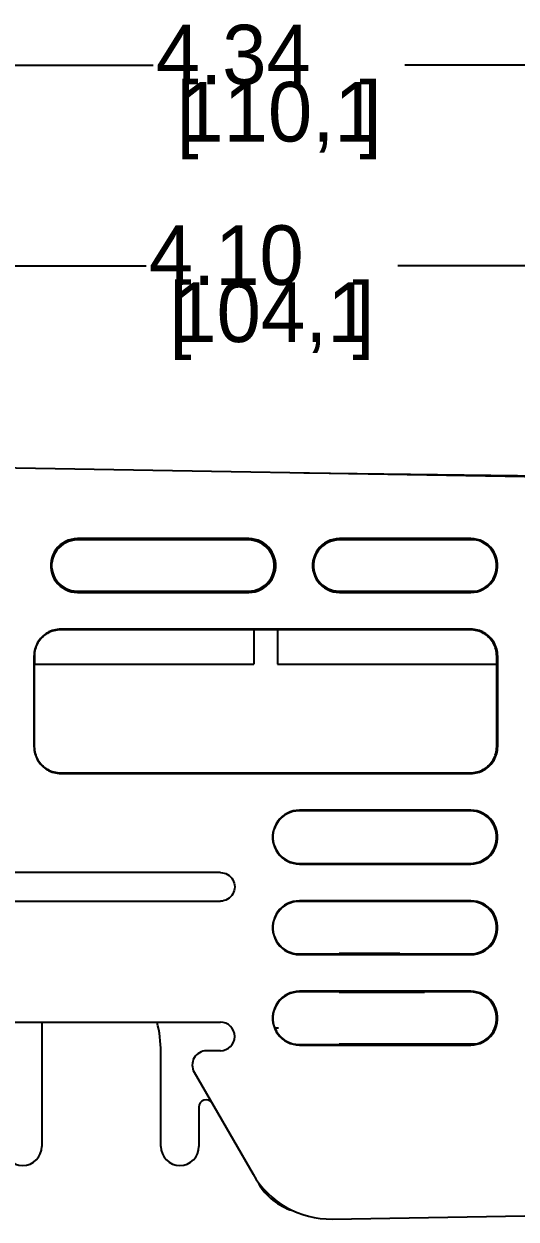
# Model space of a CAD drawing. Extents: x 0 to 31.6, y 0 to 20.4.
# Drawn here: x 5.49 to 7.56, y 15.42 to 20.44 of the extents above; entities that cross this region are included whole.
import ezdxf
from ezdxf.enums import TextEntityAlignment as Align

# ---------------------------------------------------------------- set-up
doc = ezdxf.new("R2010")
doc.units = 0
doc.layers.get('0').update_dxf_attribs({"color": 1, "linetype": 'CONTINUOUS'})
doc.styles.add('TXT', font='txt')
doc.dimstyles.new('DIMSTYLE_1', dxfattribs={"dimtxt": 0.16, "dimasz": 0.18, "dimexe": 0.18, "dimexo": 0.0625, "dimgap": 0.09, "dimtad": 1, "dimtih": 1, "dimlfac": 0.5, "dimzin": 0, "dimcen": 0.09, "dimclrd": 7, "dimclre": 7, "dimclrt": 7, "dimazin": 3, "dimtp": 0.01, "dimtm": 0.01, "dimtfac": 0, "dimtofl": 0, "dimtmove": 0, "dimatfit": 3})

# ---------------------------------------------------------------- blocks, each defined once
blk = doc.blocks.new('*D3')
at = {"color": 7, "linetype": 'CONTINUOUS'}
for p, q in [((1.949, 18.7467), (1.949, 19.551)), ((10.143, 18.5547), (10.143, 19.551)), ((1.949, 19.426), (6.0076, 19.426)), ((10.143, 19.426), (7.0636, 19.426))]:
    blk.add_line(p, q, dxfattribs=at)
for points in [[(2.1365, 19.4572), (1.949, 19.426), (2.1365, 19.3947), (2.1365, 19.4572)], [(9.9555, 19.3947), (10.143, 19.426), (9.9555, 19.4572), (9.9555, 19.3947)]]:
    blk.add_lwpolyline(points, dxfattribs=at)
at = {"color": 7, "style": 'TXT'}
for s, p in [('4.10', (6.3436, 19.346)), ('[', (6.1516, 19.106)), (']', (6.9196, 19.106)), ('104,1', (6.5356, 19.106))]:
    blk.add_text(s, height=0.25, dxfattribs=at).set_placement(p, align=Align.CENTER)
blk = doc.blocks.new('*D4')
at = {"color": 7, "linetype": 'CONTINUOUS'}
for p, q in [((1.949, 18.7138), (1.949, 20.3927)), ((10.619, 17.8459), (10.619, 20.3927)), ((1.949, 20.2677), (6.0372, 20.2677)), ((10.619, 20.2677), (7.0932, 20.2677))]:
    blk.add_line(p, q, dxfattribs=at)
for points in [[(2.1365, 20.2989), (1.949, 20.2677), (2.1365, 20.2364), (2.1365, 20.2989)], [(10.4315, 20.2364), (10.619, 20.2677), (10.4315, 20.2989), (10.4315, 20.2364)]]:
    blk.add_lwpolyline(points, dxfattribs=at)
at = {"color": 7, "style": 'TXT'}
for s, p in [('4.34', (6.3732, 20.1877)), ('[', (6.1812, 19.9477)), ('110,1', (6.5652, 19.9477)), (']', (6.9492, 19.9477))]:
    blk.add_text(s, height=0.25, dxfattribs=at).set_placement(p, align=Align.CENTER)

msp = doc.modelspace()

# ---------------------------------------------------------------- linework, layer by layer
at = {"color": 7, "linetype": 'CONTINUOUS'}
for p, q in [((10.0251, 18.4973), (1.969, 18.6379)), ((8.9674, 18.5255), (6.6697, 18.5558)), ((5.7048, 18.2743), (5.6926, 18.2722)), ((5.7175, 18.2751), (5.7048, 18.2743)), ((6.4375, 18.2779), (5.7175, 18.2779)), ((6.4375, 18.2751), (5.7175, 18.2751)), ((6.4388, 18.2807), (5.7189, 18.2807)), ((6.8048, 18.2743), (6.7926, 18.2722)), ((6.8174, 18.2751), (6.8048, 18.2743)), ((7.3694, 18.2779), (6.8174, 18.2779)), ((7.3937, 18.2751), (6.8174, 18.2751)), ((7.3708, 18.2807), (6.8188, 18.2807)), ((5.7175, 18.0607), (6.4375, 18.0607)), ((6.4375, 18.0607), (6.4501, 18.0615)), ((6.4501, 18.0615), (6.4623, 18.0636)), ((6.8174, 18.0607), (7.3937, 18.0607)), ((5.7175, 18.0579), (6.4375, 18.0579)), ((5.7189, 18.0551), (6.4388, 18.0551)), ((6.8174, 18.0579), (7.3694, 18.0579)), ((6.8188, 18.0551), (7.3708, 18.0551)), ((7.3694, 17.8979), (5.6475, 17.8979)), ((7.3708, 17.9007), (5.6489, 17.9007)), ((6.459, 17.8979), (6.459, 17.7534)), ((6.559, 17.8979), (6.559, 17.7534)), ((5.5361, 17.7879), (5.5361, 17.4079)), ((5.5375, 17.7879), (5.5375, 17.4079)), ((5.539, 17.8058), (5.539, 17.7534)), ((7.479, 17.7966), (7.479, 17.7534)), ((7.4794, 17.4079), (7.4794, 17.7879)), ((7.4836, 17.4079), (7.4836, 17.7879)), ((5.539, 17.7534), (6.459, 17.7534)), ((6.559, 17.7534), (7.479, 17.7534)), ((5.6475, 17.2979), (7.3694, 17.2979)), ((5.6489, 17.2951), (7.3708, 17.2951)), ((7.3694, 17.1379), (6.6494, 17.1379)), ((7.3708, 17.1407), (6.6508, 17.1407)), ((6.6494, 16.9179), (7.3694, 16.9179)), ((6.6508, 16.9151), (7.3708, 16.9151)), ((6.3193, 16.8792), (5.0587, 16.8792)), ((5.129, 16.7592), (6.3193, 16.7592)), ((7.3694, 16.7579), (6.6494, 16.7579)), ((7.3708, 16.7607), (6.6508, 16.7607)), ((6.6494, 16.5379), (7.3694, 16.5379)), ((6.6508, 16.5351), (7.3708, 16.5351)), ((6.8174, 16.5407), (7.0731, 16.5407)), ((7.3694, 16.3779), (6.6494, 16.3779)), ((7.3708, 16.3807), (6.6508, 16.3807)), ((7.1756, 16.3751), (6.8174, 16.3751)), ((5.129, 16.2512), (6.319, 16.2512)), ((5.569, 16.2512), (5.569, 15.7294)), ((6.5474, 16.2274), (6.5635, 16.2274)), ((6.6494, 16.1579), (7.3694, 16.1579)), ((6.6508, 16.1551), (7.3708, 16.1551)), ((6.8174, 16.1607), (7.3937, 16.1607)), ((6.069, 15.7294), (6.069, 16.1259)), ((6.319, 16.1312), (6.2608, 16.1312)), ((6.2089, 16.0412), (6.4563, 15.6126)), ((6.229, 15.8948), (6.229, 15.7294)), ((6.7885, 15.4246), (10.0251, 15.4811))]:
    msp.add_line(p, q, dxfattribs=at)
for points in [[(5.7189, 18.2807), (5.7056, 18.2798), (5.6927, 18.2776), (5.6804, 18.2739), (5.6683, 18.2687), (5.6568, 18.262), (5.6463, 18.2542), (5.6368, 18.2453), (5.6284, 18.2353), (5.6213, 18.2244), (5.6154, 18.2127), (5.6108, 18.2), (5.6078, 18.1872), (5.6063, 18.1744), (5.6063, 18.1614), (5.6078, 18.1485), (5.6108, 18.1357), (5.6154, 18.1231), (5.6213, 18.1113), (5.6284, 18.1005), (5.6368, 18.0905), (5.6463, 18.0816), (5.6568, 18.0738), (5.6683, 18.0671), (5.6804, 18.0619), (5.6927, 18.0582), (5.7056, 18.0559), (5.7189, 18.0551)], [(5.7175, 18.2779), (5.7045, 18.2771), (5.692, 18.2749), (5.6799, 18.2713), (5.6682, 18.2662), (5.6569, 18.2596), (5.6466, 18.252), (5.6375, 18.2434), (5.6293, 18.2336), (5.6223, 18.223), (5.6166, 18.2115), (5.6121, 18.1992), (5.6091, 18.1868), (5.6077, 18.1742), (5.6077, 18.1615), (5.6091, 18.149), (5.6121, 18.1365), (5.6166, 18.1242), (5.6223, 18.1127), (5.6293, 18.1022), (5.6375, 18.0924), (5.6466, 18.0837), (5.6569, 18.0761), (5.6682, 18.0696), (5.6799, 18.0645), (5.692, 18.0609), (5.7045, 18.0587), (5.7175, 18.0579)], [(5.6926, 18.2722), (5.6809, 18.2686), (5.6694, 18.2637), (5.6585, 18.2573), (5.6484, 18.2499), (5.6395, 18.2414), (5.6315, 18.2319), (5.6247, 18.2216), (5.6192, 18.2104), (5.6148, 18.1984), (5.6119, 18.1863), (5.6104, 18.1741), (5.6104, 18.1617), (5.6119, 18.1495), (5.6148, 18.1373), (5.6192, 18.1253), (5.6247, 18.1141), (5.6315, 18.1038), (5.6395, 18.0943), (5.6484, 18.0859), (5.6585, 18.0785), (5.6694, 18.0721), (5.6809, 18.0671), (5.6926, 18.0636)], [(6.4375, 18.0579), (6.4504, 18.0587), (6.463, 18.0609), (6.475, 18.0645), (6.4868, 18.0696), (6.498, 18.0761), (6.5083, 18.0837), (6.5175, 18.0924), (6.5257, 18.1022), (6.5326, 18.1127), (6.5383, 18.1242), (6.5428, 18.1365), (6.5458, 18.149), (6.5473, 18.1615), (6.5473, 18.1742), (6.5458, 18.1868), (6.5428, 18.1992), (6.5383, 18.2115), (6.5326, 18.223), (6.5257, 18.2336), (6.5175, 18.2434), (6.5083, 18.252), (6.498, 18.2596), (6.4868, 18.2662), (6.475, 18.2713), (6.463, 18.2749), (6.4504, 18.2771), (6.4375, 18.2779)], [(6.4623, 18.2722), (6.4501, 18.2743), (6.4375, 18.2751)], [(6.4388, 18.0551), (6.4522, 18.0559), (6.465, 18.0582), (6.4774, 18.0619), (6.4894, 18.0671), (6.5009, 18.0738), (6.5115, 18.0816), (6.5209, 18.0905), (6.5293, 18.1005), (6.5364, 18.1113), (6.5423, 18.1231), (6.5469, 18.1357), (6.55, 18.1485), (6.5515, 18.1614), (6.5515, 18.1744), (6.55, 18.1872), (6.5469, 18.2), (6.5423, 18.2127), (6.5364, 18.2244), (6.5293, 18.2353), (6.5209, 18.2453), (6.5115, 18.2542), (6.5009, 18.262), (6.4894, 18.2687), (6.4774, 18.2739), (6.465, 18.2776), (6.4522, 18.2798), (6.4388, 18.2807)], [(6.4623, 18.0636), (6.4741, 18.0671), (6.4855, 18.0721), (6.4965, 18.0785), (6.5065, 18.0859), (6.5154, 18.0943), (6.5234, 18.1038), (6.5302, 18.1141), (6.5358, 18.1253), (6.5401, 18.1373), (6.5431, 18.1495), (6.5445, 18.1617), (6.5445, 18.1741), (6.5431, 18.1863), (6.5401, 18.1984), (6.5358, 18.2104), (6.5302, 18.2216), (6.5234, 18.2319), (6.5154, 18.2414), (6.5065, 18.2499), (6.4965, 18.2573), (6.4855, 18.2637), (6.4741, 18.2686), (6.4623, 18.2722)], [(6.8188, 18.2807), (6.8055, 18.2798), (6.7927, 18.2776), (6.7803, 18.2739), (6.7683, 18.2687), (6.7568, 18.262), (6.7462, 18.2542), (6.7368, 18.2453), (6.7284, 18.2353), (6.7213, 18.2244), (6.7154, 18.2127), (6.7108, 18.2), (6.7077, 18.1872), (6.7062, 18.1744), (6.7062, 18.1614), (6.7077, 18.1485), (6.7108, 18.1357), (6.7154, 18.1231), (6.7213, 18.1113), (6.7284, 18.1005), (6.7368, 18.0905), (6.7462, 18.0816), (6.7568, 18.0738), (6.7683, 18.0671), (6.7803, 18.0619), (6.7927, 18.0582), (6.8055, 18.0559), (6.8188, 18.0551)], [(6.8174, 18.2779), (6.8044, 18.2771), (6.7919, 18.2749), (6.7799, 18.2713), (6.7681, 18.2662), (6.7569, 18.2596), (6.7466, 18.252), (6.7374, 18.2434), (6.7292, 18.2336), (6.7223, 18.223), (6.7166, 18.2115), (6.7121, 18.1992), (6.7091, 18.1868), (6.7076, 18.1742), (6.7076, 18.1615), (6.7091, 18.149), (6.7121, 18.1365), (6.7166, 18.1242), (6.7223, 18.1127), (6.7292, 18.1022), (6.7374, 18.0924), (6.7466, 18.0837), (6.7569, 18.0761), (6.7681, 18.0696), (6.7799, 18.0645), (6.7919, 18.0609), (6.8044, 18.0587), (6.8174, 18.0579)], [(6.7926, 18.2722), (6.7808, 18.2686), (6.7694, 18.2637), (6.7584, 18.2573), (6.7484, 18.2499), (6.7394, 18.2414), (6.7315, 18.2319), (6.7247, 18.2216), (6.7191, 18.2104), (6.7148, 18.1984), (6.7118, 18.1863), (6.7104, 18.1741), (6.7104, 18.1617), (6.7118, 18.1495), (6.7148, 18.1373), (6.7191, 18.1253), (6.7247, 18.1141), (6.7315, 18.1038), (6.7394, 18.0943), (6.7484, 18.0859), (6.7584, 18.0785), (6.7694, 18.0721), (6.7808, 18.0671), (6.7926, 18.0636)], [(7.3694, 18.0579), (7.3824, 18.0587), (7.3949, 18.0609), (7.407, 18.0645), (7.4187, 18.0696), (7.43, 18.0761), (7.4403, 18.0837), (7.4494, 18.0924), (7.4576, 18.1022), (7.4646, 18.1127), (7.4703, 18.1242), (7.4748, 18.1365), (7.4778, 18.149), (7.4792, 18.1615), (7.4792, 18.1742), (7.4778, 18.1868), (7.4748, 18.1992), (7.4703, 18.2115), (7.4646, 18.223), (7.4576, 18.2336), (7.4494, 18.2434), (7.4403, 18.252), (7.43, 18.2596), (7.4187, 18.2662), (7.407, 18.2713), (7.3949, 18.2749), (7.3824, 18.2771), (7.3694, 18.2779)], [(7.3708, 18.0551), (7.3841, 18.0559), (7.397, 18.0582), (7.4093, 18.0619), (7.4214, 18.0671), (7.4329, 18.0738), (7.4434, 18.0816), (7.4528, 18.0905), (7.4613, 18.1005), (7.4684, 18.1113), (7.4743, 18.1231), (7.4788, 18.1357), (7.4819, 18.1485), (7.4834, 18.1614), (7.4834, 18.1744), (7.4819, 18.1872), (7.4788, 18.2), (7.4743, 18.2127), (7.4684, 18.2244), (7.4613, 18.2353), (7.4528, 18.2453), (7.4434, 18.2542), (7.4329, 18.262), (7.4214, 18.2687), (7.4093, 18.2739), (7.397, 18.2776), (7.3841, 18.2798), (7.3708, 18.2807)], [(5.6926, 18.0636), (5.7048, 18.0615), (5.7175, 18.0607)], [(6.7926, 18.0636), (6.8048, 18.0615), (6.8174, 18.0607)], [(5.6489, 17.9007), (5.6415, 17.9004), (5.6341, 17.8997), (5.6269, 17.8985), (5.6197, 17.8968), (5.6126, 17.8947), (5.6057, 17.8921), (5.599, 17.889), (5.5925, 17.8856), (5.5862, 17.8817), (5.5802, 17.8774), (5.5745, 17.8727), (5.5691, 17.8676), (5.5641, 17.8623), (5.5594, 17.8565), (5.5551, 17.8505), (5.5512, 17.8443), (5.5477, 17.8378), (5.5447, 17.831), (5.5421, 17.8241), (5.5399, 17.8171), (5.5383, 17.8099), (5.5371, 17.8026), (5.5363, 17.7953), (5.5361, 17.7879)], [(5.6475, 17.8979), (5.6402, 17.8976), (5.6331, 17.8969), (5.626, 17.8958), (5.619, 17.8941), (5.6121, 17.892), (5.6054, 17.8895), (5.5988, 17.8865), (5.5925, 17.8831), (5.5864, 17.8793), (5.5805, 17.8752), (5.575, 17.8706), (5.5697, 17.8657), (5.5648, 17.8604), (5.5602, 17.8548), (5.556, 17.849), (5.5522, 17.8429), (5.5488, 17.8365), (5.5459, 17.83), (5.5433, 17.8232), (5.5412, 17.8163), (5.5396, 17.8093), (5.5384, 17.8023), (5.5377, 17.7951), (5.5375, 17.7879)], [(7.4794, 17.7879), (7.4792, 17.7951), (7.4785, 17.8023), (7.4773, 17.8093), (7.4757, 17.8163), (7.4736, 17.8232), (7.471, 17.83), (7.4681, 17.8365), (7.4647, 17.8429), (7.4609, 17.849), (7.4567, 17.8548), (7.4521, 17.8604), (7.4472, 17.8657), (7.4419, 17.8706), (7.4364, 17.8752), (7.4305, 17.8793), (7.4244, 17.8831), (7.4181, 17.8865), (7.4115, 17.8895), (7.4048, 17.892), (7.3979, 17.8941), (7.3909, 17.8958), (7.3838, 17.8969), (7.3767, 17.8976), (7.3694, 17.8979)], [(7.4836, 17.7879), (7.4834, 17.7953), (7.4826, 17.8026), (7.4814, 17.8099), (7.4798, 17.8171), (7.4776, 17.8241), (7.475, 17.831), (7.472, 17.8378), (7.4685, 17.8443), (7.4646, 17.8505), (7.4603, 17.8565), (7.4556, 17.8623), (7.4506, 17.8676), (7.4452, 17.8727), (7.4395, 17.8774), (7.4335, 17.8817), (7.4272, 17.8856), (7.4207, 17.889), (7.414, 17.8921), (7.4071, 17.8947), (7.4, 17.8968), (7.3928, 17.8985), (7.3856, 17.8997), (7.3782, 17.9004), (7.3708, 17.9007)], [(5.5361, 17.4079), (5.5363, 17.4005), (5.5371, 17.3931), (5.5383, 17.3859), (5.5399, 17.3787), (5.5421, 17.3716), (5.5447, 17.3647), (5.5477, 17.358), (5.5512, 17.3515), (5.5551, 17.3452), (5.5594, 17.3392), (5.5641, 17.3335), (5.5691, 17.3281), (5.5745, 17.3231), (5.5802, 17.3184), (5.5862, 17.3141), (5.5925, 17.3102), (5.599, 17.3067), (5.6057, 17.3037), (5.6126, 17.3011), (5.6197, 17.2989), (5.6269, 17.2973), (5.6341, 17.2961), (5.6415, 17.2953), (5.6489, 17.2951)], [(5.5375, 17.4079), (5.5377, 17.4006), (5.5384, 17.3935), (5.5396, 17.3864), (5.5412, 17.3794), (5.5433, 17.3725), (5.5459, 17.3658), (5.5488, 17.3592), (5.5522, 17.3529), (5.556, 17.3468), (5.5602, 17.3409), (5.5648, 17.3353), (5.5697, 17.3301), (5.575, 17.3252), (5.5805, 17.3206), (5.5864, 17.3164), (5.5925, 17.3126), (5.5988, 17.3092), (5.6054, 17.3063), (5.6121, 17.3037), (5.619, 17.3016), (5.626, 17.3), (5.6331, 17.2988), (5.6402, 17.2981), (5.6475, 17.2979)], [(7.3694, 17.2979), (7.3767, 17.2981), (7.3838, 17.2988), (7.3909, 17.3), (7.3979, 17.3016), (7.4048, 17.3037), (7.4115, 17.3063), (7.4181, 17.3092), (7.4244, 17.3126), (7.4305, 17.3164), (7.4364, 17.3206), (7.4419, 17.3252), (7.4472, 17.3301), (7.4521, 17.3353), (7.4567, 17.3409), (7.4609, 17.3468), (7.4647, 17.3529), (7.4681, 17.3592), (7.471, 17.3658), (7.4736, 17.3725), (7.4757, 17.3794), (7.4773, 17.3864), (7.4785, 17.3935), (7.4792, 17.4006), (7.4794, 17.4079)], [(7.3708, 17.2951), (7.3782, 17.2953), (7.3856, 17.2961), (7.3928, 17.2973), (7.4, 17.2989), (7.4071, 17.3011), (7.414, 17.3037), (7.4207, 17.3067), (7.4272, 17.3102), (7.4335, 17.3141), (7.4395, 17.3184), (7.4452, 17.3231), (7.4506, 17.3281), (7.4556, 17.3335), (7.4603, 17.3392), (7.4646, 17.3452), (7.4685, 17.3515), (7.472, 17.358), (7.475, 17.3647), (7.4776, 17.3716), (7.4798, 17.3787), (7.4814, 17.3859), (7.4826, 17.3931), (7.4834, 17.4005), (7.4836, 17.4079)], [(6.6508, 17.1407), (6.6375, 17.1398), (6.6247, 17.1376), (6.6123, 17.1339), (6.6003, 17.1287), (6.5888, 17.122), (6.5782, 17.1142), (6.5688, 17.1053), (6.5604, 17.0953), (6.5533, 17.0844), (6.5474, 17.0727), (6.5428, 17.06), (6.5397, 17.0472), (6.5382, 17.0344), (6.5382, 17.0214), (6.5397, 17.0085), (6.5428, 16.9957), (6.5474, 16.9831), (6.5533, 16.9713), (6.5604, 16.9605), (6.5688, 16.9505), (6.5782, 16.9416), (6.5888, 16.9338), (6.6003, 16.9271), (6.6123, 16.9219), (6.6247, 16.9182), (6.6375, 16.9159), (6.6508, 16.9151)], [(6.6494, 17.1379), (6.6364, 17.1371), (6.6239, 17.1349), (6.6119, 17.1313), (6.6001, 17.1262), (6.5889, 17.1196), (6.5786, 17.112), (6.5694, 17.1034), (6.5612, 17.0936), (6.5543, 17.083), (6.5486, 17.0715), (6.5441, 17.0592), (6.5411, 17.0468), (6.5396, 17.0342), (6.5396, 17.0215), (6.5411, 17.009), (6.5441, 16.9965), (6.5486, 16.9842), (6.5543, 16.9727), (6.5612, 16.9622), (6.5694, 16.9524), (6.5786, 16.9437), (6.5889, 16.9361), (6.6001, 16.9296), (6.6119, 16.9245), (6.6239, 16.9209), (6.6364, 16.9187), (6.6494, 16.9179)], [(7.3694, 16.9179), (7.3824, 16.9187), (7.3949, 16.9209), (7.407, 16.9245), (7.4187, 16.9296), (7.43, 16.9361), (7.4403, 16.9437), (7.4494, 16.9524), (7.4576, 16.9622), (7.4646, 16.9727), (7.4703, 16.9842), (7.4748, 16.9965), (7.4778, 17.009), (7.4792, 17.0215), (7.4792, 17.0342), (7.4778, 17.0468), (7.4748, 17.0592), (7.4703, 17.0715), (7.4646, 17.083), (7.4576, 17.0936), (7.4494, 17.1034), (7.4403, 17.112), (7.43, 17.1196), (7.4187, 17.1262), (7.407, 17.1313), (7.3949, 17.1349), (7.3824, 17.1371), (7.3694, 17.1379)], [(7.3708, 16.9151), (7.3841, 16.9159), (7.397, 16.9182), (7.4093, 16.9219), (7.4214, 16.9271), (7.4329, 16.9338), (7.4434, 16.9416), (7.4528, 16.9505), (7.4613, 16.9605), (7.4684, 16.9713), (7.4743, 16.9831), (7.4788, 16.9957), (7.4819, 17.0085), (7.4834, 17.0214), (7.4834, 17.0344), (7.4819, 17.0472), (7.4788, 17.06), (7.4743, 17.0727), (7.4684, 17.0844), (7.4613, 17.0953), (7.4528, 17.1053), (7.4434, 17.1142), (7.4329, 17.122), (7.4214, 17.1287), (7.4093, 17.1339), (7.397, 17.1376), (7.3841, 17.1398), (7.3708, 17.1407)], [(6.3193, 16.8792), (6.3273, 16.8786), (6.335, 16.8771), (6.3423, 16.8746), (6.3492, 16.8712), (6.3558, 16.8668), (6.3617, 16.8617), (6.3668, 16.8558), (6.3713, 16.8492), (6.3747, 16.8422), (6.3772, 16.8348), (6.3788, 16.827), (6.3793, 16.8192), (6.3788, 16.8114), (6.3772, 16.8036), (6.3747, 16.7962), (6.3713, 16.7892), (6.3668, 16.7826), (6.3617, 16.7767), (6.3558, 16.7716), (6.3493, 16.7672), (6.3423, 16.7638), (6.3349, 16.7613), (6.3272, 16.7598), (6.319, 16.7591)], [(6.6508, 16.7607), (6.6375, 16.7598), (6.6247, 16.7576), (6.6123, 16.7539), (6.6003, 16.7487), (6.5888, 16.742), (6.5782, 16.7342), (6.5688, 16.7253), (6.5604, 16.7153), (6.5533, 16.7044), (6.5474, 16.6927), (6.5428, 16.68), (6.5397, 16.6672), (6.5382, 16.6544), (6.5382, 16.6414), (6.5397, 16.6285), (6.5428, 16.6157), (6.5474, 16.6031), (6.5533, 16.5913), (6.5604, 16.5805), (6.5688, 16.5705), (6.5782, 16.5616), (6.5888, 16.5538), (6.6003, 16.5471), (6.6123, 16.5419), (6.6247, 16.5382), (6.6375, 16.5359), (6.6508, 16.5351)], [(6.6494, 16.7579), (6.6364, 16.7571), (6.6239, 16.7549), (6.6119, 16.7513), (6.6001, 16.7462), (6.5889, 16.7396), (6.5786, 16.732), (6.5694, 16.7234), (6.5612, 16.7136), (6.5543, 16.703), (6.5486, 16.6915), (6.5441, 16.6792), (6.5411, 16.6668), (6.5396, 16.6542), (6.5396, 16.6415), (6.5411, 16.629), (6.5441, 16.6165), (6.5486, 16.6042), (6.5543, 16.5927), (6.5612, 16.5822), (6.5694, 16.5724), (6.5786, 16.5637), (6.5889, 16.5561), (6.6001, 16.5496), (6.6119, 16.5445), (6.6239, 16.5409), (6.6364, 16.5387), (6.6494, 16.5379)], [(7.3694, 16.5379), (7.3824, 16.5387), (7.3949, 16.5409), (7.407, 16.5445), (7.4187, 16.5496), (7.43, 16.5561), (7.4403, 16.5637), (7.4494, 16.5724), (7.4576, 16.5822), (7.4646, 16.5927), (7.4703, 16.6042), (7.4748, 16.6165), (7.4778, 16.629), (7.4792, 16.6415), (7.4792, 16.6542), (7.4778, 16.6668), (7.4748, 16.6792), (7.4703, 16.6915), (7.4646, 16.703), (7.4576, 16.7136), (7.4494, 16.7234), (7.4403, 16.732), (7.43, 16.7396), (7.4187, 16.7462), (7.407, 16.7513), (7.3949, 16.7549), (7.3824, 16.7571), (7.3694, 16.7579)], [(7.3708, 16.5351), (7.3841, 16.5359), (7.397, 16.5382), (7.4093, 16.5419), (7.4214, 16.5471), (7.4329, 16.5538), (7.4434, 16.5616), (7.4528, 16.5705), (7.4613, 16.5805), (7.4684, 16.5913), (7.4743, 16.6031), (7.4788, 16.6157), (7.4819, 16.6285), (7.4834, 16.6414), (7.4834, 16.6544), (7.4819, 16.6672), (7.4788, 16.68), (7.4743, 16.6927), (7.4684, 16.7044), (7.4613, 16.7153), (7.4528, 16.7253), (7.4434, 16.7342), (7.4329, 16.742), (7.4214, 16.7487), (7.4093, 16.7539), (7.397, 16.7576), (7.3841, 16.7598), (7.3708, 16.7607)], [(6.6508, 16.3807), (6.6375, 16.3798), (6.6247, 16.3776), (6.6123, 16.3739), (6.6003, 16.3687), (6.5888, 16.362), (6.5782, 16.3542), (6.5688, 16.3453), (6.5604, 16.3353), (6.5533, 16.3244), (6.5474, 16.3127), (6.5428, 16.3), (6.5397, 16.2872), (6.5382, 16.2744), (6.5382, 16.2614), (6.5397, 16.2485), (6.5428, 16.2357), (6.5474, 16.2231), (6.5533, 16.2113), (6.5604, 16.2005), (6.5688, 16.1905), (6.5782, 16.1816), (6.5888, 16.1738), (6.6003, 16.1671), (6.6123, 16.1619), (6.6247, 16.1582), (6.6375, 16.1559), (6.6508, 16.1551)], [(6.6494, 16.3779), (6.6364, 16.3771), (6.6239, 16.3749), (6.6119, 16.3713), (6.6001, 16.3662), (6.5889, 16.3596), (6.5786, 16.352), (6.5694, 16.3434), (6.5612, 16.3336), (6.5543, 16.323), (6.5486, 16.3115), (6.5441, 16.2992), (6.5411, 16.2868), (6.5396, 16.2742), (6.5396, 16.2615), (6.5411, 16.249), (6.5441, 16.2365), (6.5486, 16.2242), (6.5543, 16.2127), (6.5612, 16.2022), (6.5694, 16.1924), (6.5786, 16.1837), (6.5889, 16.1761), (6.6001, 16.1696), (6.6119, 16.1645), (6.6239, 16.1609), (6.6364, 16.1587), (6.6494, 16.1579)], [(7.3694, 16.1579), (7.3824, 16.1587), (7.3949, 16.1609), (7.407, 16.1645), (7.4187, 16.1696), (7.43, 16.1761), (7.4403, 16.1837), (7.4494, 16.1924), (7.4576, 16.2022), (7.4646, 16.2127), (7.4703, 16.2242), (7.4748, 16.2365), (7.4778, 16.249), (7.4792, 16.2615), (7.4792, 16.2742), (7.4778, 16.2868), (7.4748, 16.2992), (7.4703, 16.3115), (7.4646, 16.323), (7.4576, 16.3336), (7.4494, 16.3434), (7.4403, 16.352), (7.43, 16.3596), (7.4187, 16.3662), (7.407, 16.3713), (7.3949, 16.3749), (7.3824, 16.3771), (7.3694, 16.3779)], [(7.3708, 16.1551), (7.3841, 16.1559), (7.397, 16.1582), (7.4093, 16.1619), (7.4214, 16.1671), (7.4329, 16.1738), (7.4434, 16.1816), (7.4528, 16.1905), (7.4613, 16.2005), (7.4684, 16.2113), (7.4743, 16.2231), (7.4788, 16.2357), (7.4819, 16.2485), (7.4834, 16.2614), (7.4834, 16.2744), (7.4819, 16.2872), (7.4788, 16.3), (7.4743, 16.3127), (7.4684, 16.3244), (7.4613, 16.3353), (7.4528, 16.3453), (7.4434, 16.3542), (7.4329, 16.362), (7.4214, 16.3687), (7.4093, 16.3739), (7.397, 16.3776), (7.3841, 16.3798), (7.3708, 16.3807)]]:
    msp.add_lwpolyline(points, dxfattribs=at)
for centre, radius, start, end in [((5.569, 16.1259), 0.5, 0, 14.5214), ((6.319, 16.1912), 0.06, 270, 90), ((6.2608, 16.0712), 0.06, 90, 210), ((6.259, 15.8948), 0.03, 36.045, 180), ((5.489, 15.7294), 0.08, 180, 0), ((6.149, 15.7294), 0.08, 180, 0), ((6.7819, 15.8006), 0.376, 210, 271), ((6.6952, 15.6994), 0.25, 210, 252.996)]:
    msp.add_arc(centre, radius, start, end, dxfattribs=at)

# ---------------------------------------------------------------- dimensions: what is measured, and where the dimension line sits
for base, p1, p2, picture, middle in [((10.61901896, 20.2676896927), (1.94901896, 18.7137949479), (10.61901896, 17.8458856896), '*D4', (6.5651828378, 20.1476896927)), ((10.143, 19.426), (1.949, 18.7467), (10.143, 18.5547), '*D3', (6.5356, 19.306))]:
    dim = msp.add_linear_dim(base=base, p1=p1, p2=p2, dimstyle='DIMSTYLE_1')
    dim.commit()
    dim.dimension.update_dxf_attribs({"geometry": picture, "text_midpoint": middle})

doc.saveas('drawing.dxf')
